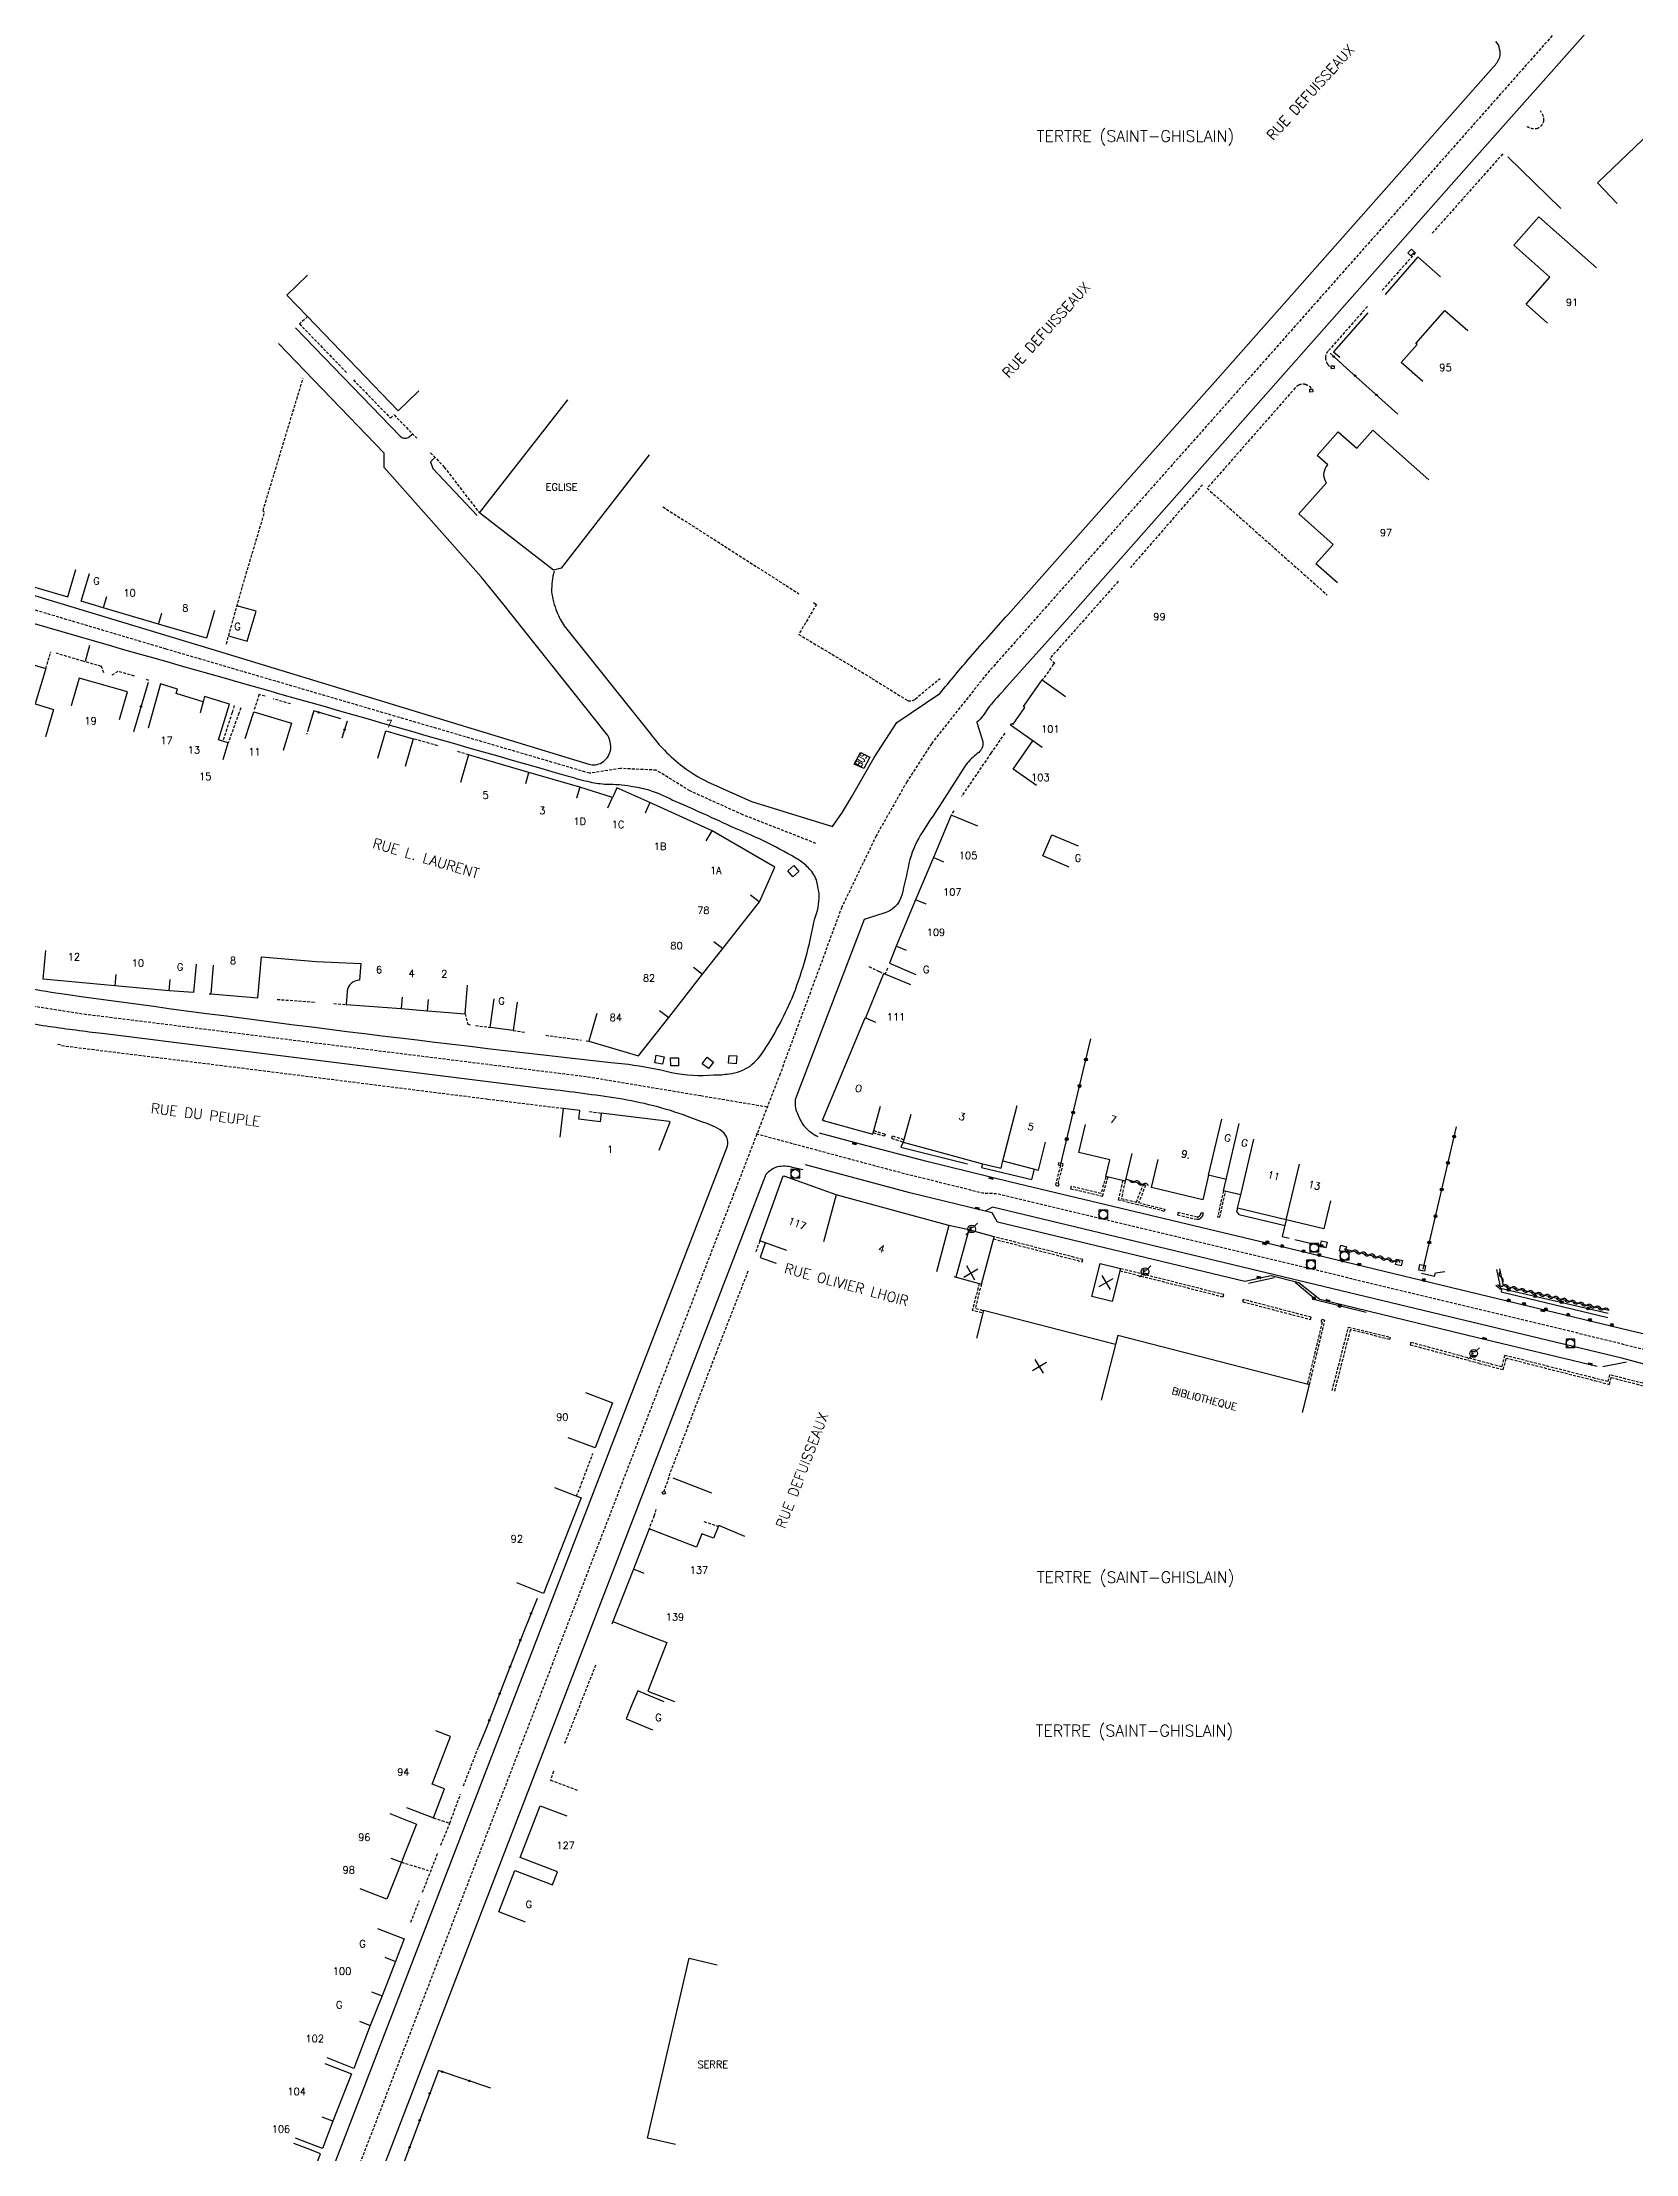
# Model space of a CAD drawing. Header units: millimetres. Extents: x 110000 to 111000, y 128000 to 129001.
# Drawn here: x 110342.5 to 110620.3, y 128412.4 to 128780.4 of the extents above; entities that cross this region are included whole.
import ezdxf
from ezdxf.enums import TextEntityAlignment as Align

# ---------------------------------------------------------------- set-up
doc = ezdxf.new("R2010")
doc.units = ezdxf.units.MM
doc.linetypes.add('DASHED', pattern=[0.75, 0.5, -0.25])
doc.layers.get('0').update_dxf_attribs({"linetype": 'CONTINUOUS'})
for name, color, linetype in [('W0001', 6, 'DASHED'), ('W0008', 7, 'CONTINUOUS'), ('W0100', 7, 'CONTINUOUS'), ('W0112', 1, 'DASHED'), ('W0310', 3, 'CONTINUOUS'), ('W0322', 7, 'CONTINUOUS'), ('W0400', 7, 'CONTINUOUS'), ('W0420', 7, 'CONTINUOUS'), ('W0471', 7, 'CONTINUOUS'), ('W0980', 7, 'CONTINUOUS'), ('W0984', 7, 'CONTINUOUS'), ('W0989', 7, 'CONTINUOUS'), ('W0991', 7, 'CONTINUOUS'), ('W1102', 7, 'CONTINUOUS')]:
    doc.layers.add(name, color=color, linetype=linetype)
doc.styles.get("Standard").update_dxf_attribs({"font": 'romans.shx', "width": 0.85})

# ---------------------------------------------------------------- blocks, each defined once
blk = doc.blocks.new('OH01')
at = {"layer": 'W0322', "color": 0}
for radius in [0.25, 0.15]:
    blk.add_circle((0, 0), radius, dxfattribs=at)
blk = doc.blocks.new('T400')
for p, q in [((-0.15, 0.3), (0.15, 0.3)), ((-0.15, -0.25), (-0.15, 0.3)), ((-0.15, 0.15), (0.15, 0.15)), ((-0.15, 0), (0.15, 0)), ((0.15, 0.3), (0.15, -0.25)), ((-0.15, -0.15), (0.15, -0.15)), ((-0.15, -0.25), (-0.15, -0.3)), ((-0.15, -0.3), (0.15, -0.3)), ((0.15, -0.3), (0.15, -0.25))]:
    blk.add_line(p, q)
blk = doc.blocks.new('T420')
for p, q in [((0.75, 0.75), (-0.75, 0.75)), ((-0.75, 0.75), (-0.75, -0.75)), ((0.75, 0.75), (0.75, -0.75)), ((0.75, -0.75), (-0.75, -0.75))]:
    blk.add_line(p, q)
blk.add_ellipse((0, 0), major_axis=(-0.53, 0.53), ratio=1, start_param=3.926991, end_param=10.210176)
blk = doc.blocks.new('T471')
for p, q in [((-0.333334, 0.333334), (-0.333334, -0.333334)), ((-0.333334, 0.333334), (0.333334, 0.333334)), ((-0.333334, 0), (0, 0)), ((0.500001, 0.500001), (1.000002, 1.000002)), ((-0.500001, -0.500001), (-1.000002, -1.000002)), ((-0.333334, -0.333334), (0.333334, -0.333334))]:
    blk.add_line(p, q)
blk.add_ellipse((0, 0), major_axis=(0.471405, 0.471405), ratio=1, start_param=5.4977871438, end_param=11.780972451)
blk = doc.blocks.new('t322o')
at = {"color": 0, "linetype": 'Continuous'}
for radius in [0.25, 0.15]:
    blk.add_circle((0, 0), radius, dxfattribs=at)
blk = doc.blocks.new('t112o')
at = {"color": 0, "linetype": 'Continuous'}
for p, q in [((-0.5, 0.5), (0.5, 0.5)), ((-0.5, -0.5), (-0.5, 0.5)), ((0.5, 0.5), (0.5, -0.5)), ((0.5, -0.5), (-0.5, -0.5))]:
    blk.add_line(p, q, dxfattribs=at)
blk = doc.blocks.new('t991o')
at = {"color": 0, "linetype": 'Continuous'}
for p, q in [((-1, 1), (1, -1)), ((-1, -1), (1, 1))]:
    blk.add_line(p, q, dxfattribs=at)
blk = doc.blocks.new('t310o')
at = {"color": 0, "linetype": 'Continuous'}
for centre, start, end in [((-0.5, 0.38), 216.8699, 323.1304), ((0.5, -0.37), 36.8699, 143.1303)]:
    blk.add_arc(centre, 0.625, start, end, dxfattribs=at)

msp = doc.modelspace()

# ---------------------------------------------------------------- linework, layer by layer
at = {"layer": 'W0001'}
for points in [[(110834.35, 129000), (110785.05, 128957.88), (110690.16, 128871.78), (110665.38, 128848.58), (110651.86, 128833.38), (110609.66, 128786.05), (110552.91, 128721.94), (110507.11, 128670.31), (110497.46, 128658.15), (110493.17, 128651.49), (110487.84, 128642.09), (110481.84, 128629.64), (110471.09, 128600.61), (110463.32, 128580.48), (110444.95, 128532.97), (110396.87, 128408.2), (110375, 128351.45), (110352, 128294.6), (110342.21, 128301.6), (110244.01, 128332.98), (110184.61, 128349.14), (110140.86, 128364.87), (110073.74, 128386.33), (110000, 128409.46)], [(110118.76, 128698.24), (110130.5, 128689.07), (110140.68, 128682.4), (110143.96, 128681.27), (110157.14, 128678.19), (110179.36, 128672.08), (110184.17, 128670.39), (110206.74, 128663.05), (110225.98, 128654.67), (110267.39, 128636.39), (110281.24, 128630.31), (110292.5, 128625.64), (110299.84, 128622.83), (110317.13, 128617.39), (110325.07, 128615.34), (110333.39, 128613.59), (110349.75, 128611.04), (110437.54, 128600.11), (110457.26, 128596.81), (110468.87, 128594.86), (110468.87, 128594.86)], [(110477.33, 128640.77), (110464.62, 128645.75), (110455.38, 128649.92), (110449.51, 128653.54), (110443.28, 128653.82), (110437.86, 128653), (110364.05, 128674.64), (110324.7, 128686.33), (110318, 128687.55), (110313.83, 128685.68), (110311.88, 128682.98), (110295.86, 128649.02), (110289.02, 128633.56), (110286.59, 128628.09), (110286.59, 128628.09)]]:
    msp.add_lwpolyline(points, dxfattribs=at)
at = {"layer": 'W0001', "flags": 128}
msp.add_lwpolyline([(110466.92, 128590.18), (110491.08, 128583.68), (110506.48, 128579.84), (110508.92, 128579.76), (110539.99, 128572.31), (110570.69, 128564.94), (110610.12, 128555.46), (110631.01, 128550.3), (110633.32, 128549.42), (110655.53, 128544.02), (110666.17, 128541.32), (110705.86, 128530.23), (110745.88, 128518.98), (110777.82, 128510.04), (110825.66, 128496.67), (110870.52, 128484.09), (110933.44, 128466.44), (110972.14, 128455.58), (111000, 128447.78)], dxfattribs=at)
at = {"layer": 'W0008'}
for points in [[(110639.26, 128813.35), (110612.43, 128782.99), (110591.63, 128759.54), (110520.29, 128678.95), (110510.63, 128668.11, 0.0026), (110509.95, 128667.33, 0.0255), (110507.29, 128664.28, -0.0777), (110505.4, 128661.89), (110505.37, 128661.87), (110506.41, 128658.52, -0.3002), (110505.47, 128656.43, 0.0564), (110503.48, 128654.47), (110498.84, 128647.23, 0.0044), (110495.95, 128642.87, 0.0718), (110493.71, 128637.95, -0.0039), (110492.46, 128632.36, -0.2602), (110489.54, 128628.7), (110485.75, 128627.51), (110485.76, 128627.53), (110473.81, 128596.4, 0.1793), (110474.11, 128593.72, 0.0789), (110475.25, 128591.53, 0.10861), (110477.68, 128589.69, 0.0378)], [(110431.68, 128688.2, 0.0662), (110431.26, 128684.67, 0.0773), (110432.19, 128681.14, 0.0747), (110433.47, 128678.69), (110448.47, 128659.84, 0.0244), (110450.91, 128657, 0.0386), (110454.16, 128654.15, 0.0556), (110458.46, 128651.51), (110466.09, 128648.07), (110480.23, 128643.71), (110481.96, 128646.23), (110483.54, 128648.85), (110487.5, 128655.75), (110491.45, 128661.83), (110498.93, 128666.88, -0.0061), (110504.28, 128673.28, -0.0031), (110510.82, 128680.64), (110527.98, 128700.01), (110547.37, 128721.82), (110595.43, 128776.1, 0.1131), (110596.56, 128777.8, 0.1088), (110596.52, 128779.2, 0.2129), (110595.84, 128780.55)], [(110386.62, 128730.65), (110404.88, 128711.73, 0.3365), (110406.23, 128711.49), (110407.04, 128712.15), (110407.04, 128712.15)], [(110325.89, 128688.58), (110373.92, 128674.04), (110437.72, 128654.57, 0.2022), (110440.02, 128654.86, 0.2091), (110441.5, 128656.93, 0.2178), (110440.81, 128659.88), (110422.76, 128682.58), (110418.97, 128687.22), (110402.06, 128706.27), (110402.05, 128708.81), (110383.65, 128727.88), (110383.65, 128727.88)], [(110463.15, 128643.43, 0.0067), (110452.3, 128648.33, 0.0449), (110448.11, 128650.08, 0.033), (110445.06, 128650.71, 0.0248), (110443.01, 128650.99, -0.0025), (110440.82, 128651.04, -0.0436), (110437.99, 128651.43, -0.0167), (110434.46, 128652.37, 0.0008), (110354.19, 128675.24), (110329.38, 128682.39, 0.0186)], [(110332.73, 128616.8, 0.0089), (110346.6, 128614.47, 0.0073), (110444.66, 128602.27, -0.0263), (110452.17, 128600.86, 0.0727), (110459.56, 128600.42, 0.0482), (110462.17, 128600.62, 0.1309), (110465.88, 128601.97, 0.0898), (110468.37, 128604.82, 0.0467), (110473.45, 128614.44, 0.0451), (110477.09, 128627.5, 0.0975), (110477.92, 128631.75, 0.0289), (110477.51, 128634.12, 0.131), (110476.18, 128636.34, 0.0569), (110474.42, 128637.84, 0.0406), (110463.15, 128643.43), (110463.15, 128643.43)], [(110391.86, 128406.48), (110444.86, 128543.89), (110461.79, 128587.73, 0.1419), (110461.94, 128589.13, 0.1608), (110461, 128590.57, 0.0883), (110457.75, 128592.13), (110454.96, 128593.19, 0.0497), (110442.87, 128596.29, 0.0102), (110430.42, 128597.95), (110373.32, 128605.1), (110352.9, 128607.61, -0.0052), (110343.78, 128608.82, -0.0093), (110334.04, 128610.39, -0.0129)], [(110475.06, 128583.87), (110473.23, 128584.3, 0.1241), (110470.65, 128584.38, 0.0876), (110469.33, 128583.71, 0.1455), (110468.47, 128582.75), (110464.85, 128573.22), (110456.87, 128552.64), (110445.05, 128522.05), (110419.03, 128454.56), (110401.87, 128409.93), (110391.99, 128384.4), (110381.81, 128358.05), (110376.97, 128345.38), (110352.99, 128282.98, 0.005074), (110351.2, 128278.33, 0.005074)], [(110695.31, 128530.06), (110667.97, 128537.75, 0.002691), (110665.57, 128538.41, 0.00188), (110662.13, 128539.32, 0.002014), (110658.53, 128540.25, 0.002666), (110655.79, 128540.92), (110632.13, 128546.64), (110630.37, 128547.69), (110617.84, 128551.03), (110561.63, 128564.53), (110508.14, 128577.38), (110506.83, 128576.7)]]:
    msp.add_lwpolyline(points, format="xyb", dxfattribs=at)
for points in [[(110410.91, 128708.06), (110410.12, 128707.3), (110410.57, 128706.09), (110418.31, 128697.94), (110418.31, 128697.94)], [(110750.12, 128520.9), (110726.08, 128527.66), (110706.76, 128533.09), (110702.27, 128534.32), (110676.74, 128541.53), (110664.75, 128544.8), (110631.63, 128552.9), (110619.27, 128555.84), (110601.18, 128560.19), (110559.76, 128570.15), (110511.32, 128581.75), (110496.67, 128585.3), (110485.1, 128588.35), (110477.93, 128590.26)], [(110506.35, 128584.89), (110506.22, 128584.31), (110514.97, 128582.22), (110515.43, 128584.01)]]:
    msp.add_lwpolyline(points, dxfattribs=at)
at = {"layer": 'W0008', "flags": 128}
for points in [[(110492.55, 128588.72), (110492.14, 128587.8), (110503.73, 128584.91)], [(110613.55, 128549.6), (110592.68, 128554.6), (110565.15, 128561.25), (110561.53, 128564.21), (110556.69, 128565.39), (110552.1, 128564.4), (110509, 128574.73), (110508.06, 128576.38), (110493.71, 128579.87), (110475.49, 128584.76)], [(110550.83, 128577.19), (110550.64, 128576.61), (110551.04, 128576.09), (110559.11, 128574.16)], [(110582.89, 128565.85), (110585.19, 128565.37), (110585.35, 128565.91), (110586.98, 128566.15)], [(110595.86, 128563.78), (110596.84, 128562.95), (110596.77, 128562.6), (110615.36, 128558.13)]]:
    msp.add_lwpolyline(points, dxfattribs=at)
at = {"layer": 'W0100'}
for points in [[(110478.61, 128592.47), (110487.26, 128590.12), (110488.57, 128594.95)], [(110493.89, 128593.54), (110492.55, 128588.72), (110498.52, 128587.06), (110506.58, 128584.84), (110509.6, 128584.14), (110509.93, 128585.43), (110516.11, 128583.84), (110517.36, 128588.68)], [(110532.42, 128586.74), (110531.25, 128581.88), (110527.87, 128582.69), (110528.57, 128585.61), (110523.16, 128586.91), (110524.33, 128591.77)], [(110501.35, 128565.26), (110506.18, 128563.97), (110508.39, 128572.22), (110503.97, 128573.41), (110500.52, 128574.17), (110480.86, 128579.5), (110471.82, 128582.78)], [(110567.03, 128578.47), (110565.89, 128573.6), (110559.33, 128575.14), (110550.83, 128577.19), (110551.39, 128579.5), (110548.37, 128580.22), (110548.83, 128582.22), (110545.79, 128582.95), (110544.76, 128578.65), (110535.82, 128580.8), (110536.99, 128585.66)], [(110562.13, 128541.58), (110563.37, 128546.42), (110529.97, 128555.01), (110529.56, 128553.43), (110506.56, 128559.35), (110505.31, 128554.51)]]:
    msp.add_lwpolyline(points, dxfattribs=at)
at = {"layer": 'W0100', "flags": 128}
msp.add_lwpolyline([(110526.88, 128567.57), (110530.45, 128566.66), (110529, 128560.91), (110525.43, 128561.81)], close=True, dxfattribs=at)
at = {"layer": 'W0112'}
for p, q in [((110567.16, 128723.99), (110567.66, 128724.02)), ((110567.19, 128723.49), (110567.16, 128723.99)), ((110567.69, 128723.52), (110567.19, 128723.49)), ((110567.66, 128724.02), (110567.69, 128723.52)), ((110563.41, 128719.93), (110563.91, 128719.96)), ((110563.44, 128719.43), (110563.41, 128719.93)), ((110563.94, 128719.47), (110563.44, 128719.43)), ((110563.91, 128719.96), (110563.94, 128719.47)), ((110450.52, 128527.71), (110450.93, 128527.89)), ((110450.7, 128527.3), (110450.52, 128527.71)), ((110451.11, 128527.48), (110450.7, 128527.3)), ((110450.93, 128527.89), (110451.11, 128527.48))]:
    msp.add_line(p, q, dxfattribs=at)
for points in [[(110601.27, 128765.75, 0.1694), (110602.98, 128765.37, 0.2674), (110604.24, 128766.75, 0.1758), (110603.65, 128768.44), (110603.65, 128768.44)], [(110573.47, 128734.35), (110566.62, 128726.59, 0.1753), (110566.17, 128725.42, 0.1516), (110566.53, 128724.29, 0.0407), (110567.01, 128723.72), (110567.01, 128723.72)], [(110563.69, 128720.14, 0.0961), (110562.71, 128720.74, 0.1764), (110561.52, 128720.65, 0.1058), (110560.9, 128720.18), (110545.52, 128702.66), (110566.46, 128684.07), (110566.46, 128684.07)], [(110476.93, 128682.78), (110477.43, 128682.42), (110474.34, 128677.21), (110485.26, 128670.66), (110487.09, 128669.54), (110493.36, 128665.67, 0.2894), (110494.63, 128665.93), (110498.97, 128669.53), (110498.97, 128669.53)]]:
    msp.add_lwpolyline(points, format="xyb", dxfattribs=at)
for points in [[(110597.05, 128760.95), (110584.76, 128747.11), (110584.76, 128747.11)], [(110581.85, 128743.75), (110575.89, 128737.02), (110575.89, 128737.02)], [(110388.72, 128732.58), (110387.34, 128731.31), (110395.57, 128722.76), (110395.57, 128722.76)], [(110374.56, 128675.52), (110377.37, 128685.56), (110381.23, 128698.52), (110381.08, 128698.59), (110380.96, 128698.78), (110387.93, 128721.83), (110387.93, 128721.83)], [(110396.73, 128721.55), (110403.16, 128714.9), (110403.81, 128715.45), (110407.75, 128711.38), (110407.75, 128711.38)], [(110410.16, 128708.86), (110412.54, 128706.36), (110418.67, 128698.36), (110418.67, 128698.36)], [(110544.71, 128703.27), (110532.18, 128688.87), (110532.18, 128688.87)], [(110450.67, 128699.43), (110453.2, 128697.81), (110474.36, 128684.29), (110474.36, 128684.29)], [(110530.05, 128686.46), (110518.1, 128672.99), (110518.93, 128672.23), (110518.72, 128671.96), (110517.01, 128669.51), (110516.77, 128669.27), (110516.77, 128669.27)], [(110343.09, 128671.25), (110343.71, 128673.35), (110343.95, 128674.19), (110343.95, 128674.19)], [(110353.23, 128670.48), (110352.78, 128671.63), (110349.62, 128672.52), (110344.94, 128673.9), (110344.94, 128673.9)], [(110358.53, 128669.93), (110355.66, 128670.75), (110354.62, 128670.08), (110354.62, 128670.08)], [(110361.04, 128669.18), (110360.62, 128669.32), (110360.62, 128669.32)], [(110375.95, 128664.79), (110375.55, 128663.57), (110373.94, 128658.57), (110373.94, 128658.57)], [(110377.09, 128664.42), (110376.74, 128663.46), (110374.88, 128658.28), (110374.88, 128658.28)], [(110381.3, 128666.41), (110380.25, 128666.71), (110379.35, 128663.82), (110379.35, 128663.82)], [(110385.75, 128665.07), (110382.77, 128665.96), (110382.77, 128665.96)], [(110389.69, 128663.55), (110388.57, 128659.83), (110388.57, 128659.83)], [(110510.24, 128659.98), (110507.83, 128656.49), (110502.7, 128648.95), (110502.7, 128648.95)], [(110411.41, 128657.79), (110407.13, 128659), (110407.13, 128659)], [(110416.8, 128656.2), (110414.63, 128656.85), (110414.63, 128656.85)], [(110501.36, 128646.45), (110500.91, 128645.68), (110500.91, 128645.68)], [(110486.56, 128619.31), (110488.39, 128618.44), (110489.19, 128618.09), (110489.19, 128618.09)], [(110489.81, 128619.02), (110489.39, 128618.04), (110489.39, 128618.04)], [(110371.54, 128614.55), (110371.87, 128614.53), (110371.87, 128614.53)], [(110383.42, 128613.59), (110390.02, 128613.09), (110390.02, 128613.09)], [(110393.29, 128612.84), (110395.45, 128612.69), (110395.45, 128612.69)], [(110416.21, 128611.06), (110416.63, 128609.25), (110417.1, 128609.17), (110417.1, 128609.17)], [(110417.99, 128609.03), (110420.56, 128608.7), (110420.56, 128608.7)], [(110424.57, 128608.15), (110426.55, 128607.87), (110426.55, 128607.87)], [(110345.67, 128605.67), (110345.17, 128605.75), (110345.17, 128605.75)], [(110433.28, 128594.54), (110420.12, 128596.16), (110374.63, 128601.9), (110345.66, 128605.5), (110345.66, 128605.5)], [(110430.27, 128607.32), (110436.41, 128606.5), (110436.41, 128606.5)], [(110437.29, 128606.38), (110437.72, 128606.31), (110437.72, 128606.31)], [(110439.82, 128593.71), (110437.65, 128594.03), (110437.65, 128594.03)], [(110487.42, 128590.71), (110489.4, 128590.12), (110489.29, 128589.73), (110487.31, 128590.32)], [(110492.66, 128589.11), (110490.64, 128589.77), (110490.52, 128589.39), (110492.55, 128588.72)], [(110527.87, 128582.69), (110527.02, 128579.77), (110521.82, 128580.98), (110521.73, 128580.59), (110527.3, 128579.3), (110528.25, 128582.6)], [(110531.25, 128581.88), (110530.57, 128578.9), (110533.19, 128578.26), (110534.42, 128581.35), (110534.8, 128581.23), (110533.58, 128578.16), (110538.15, 128577.02), (110538.05, 128576.64), (110533.43, 128577.79), (110530.1, 128578.61), (110530.86, 128581.97)], [(110548.37, 128580.22), (110547.35, 128575.69), (110547.74, 128575.6), (110548.76, 128580.14)], [(110467.57, 128571.42), (110466.77, 128569.4), (110466.77, 128569.4)], [(110508.29, 128571.83), (110523.75, 128567.87), (110523.85, 128568.25), (110508.39, 128572.22)], [(110465.49, 128566.23), (110459.92, 128551.95), (110451.6, 128530.26), (110451.72, 128530.24), (110450.8, 128527.84), (110450.8, 128527.84)], [(110530.36, 128566.28), (110548.33, 128561.74), (110548.43, 128562.13), (110530.45, 128566.66)], [(110563.37, 128546.42), (110566.06, 128557.62), (110565.51, 128557.8), (110565.38, 128557.42), (110565.59, 128557.35), (110562.98, 128546.51)], [(110567.33, 128545.4), (110570.18, 128556.47), (110577.42, 128554.72), (110577.33, 128554.33), (110570.47, 128555.98), (110567.72, 128545.3)], [(110435.6, 128527), (110436.48, 128529.22), (110438.46, 128534.45), (110438.46, 128534.45)], [(110449.45, 128524.68), (110449.12, 128523.6), (110448.24, 128521.33), (110448.24, 128521.33)], [(110457.81, 128522.56), (110460.31, 128521.74), (110460.31, 128521.74)], [(110441.96, 128505.14), (110441.72, 128504.54), (110441.72, 128504.54)], [(110438.93, 128497.54), (110433.5, 128483.87), (110433.5, 128483.87)], [(110415.9, 128476.49), (110418.53, 128483.28), (110418.53, 128483.28)], [(110431.6, 128479.04), (110431.04, 128477.5), (110435.73, 128475.78), (110435.73, 128475.78)], [(110411.96, 128466.19), (110413.52, 128470.01), (110415.37, 128475.08), (110415.37, 128475.08)], [(110410.66, 128470.93), (110413.52, 128470.01), (110413.52, 128470.01)], [(110408.76, 128457.96), (110411.42, 128464.78), (110411.42, 128464.78)], [(110405.08, 128463.19), (110409.76, 128461.78), (110409.76, 128461.78)], [(110406.71, 128452.77), (110408.2, 128456.49), (110408.2, 128456.49)]]:
    msp.add_lwpolyline(points, dxfattribs=at)
for points in [[(110519.75, 128581.41), (110519.58, 128581.47), (110520.43, 128584.91), (110519.66, 128585.13), (110519.55, 128584.74), (110519.95, 128584.63), (110519.1, 128581.21), (110519.63, 128581.03)], [(110563.57, 128557.79), (110563.67, 128558.17), (110551.81, 128561.28), (110551.71, 128560.9)], [(110626.44, 128544.98), (110626.54, 128545.37), (110615.7, 128548.15), (110615.4, 128546.97), (110613.17, 128547.53), (110597.41, 128551.54), (110596.87, 128549.53), (110593.13, 128550.53), (110581.05, 128553.79), (110580.94, 128553.4), (110593.02, 128550.15), (110597.15, 128549.04), (110597.69, 128551.06), (110613.08, 128547.15), (110615.69, 128546.48), (110615.99, 128547.67)]]:
    msp.add_lwpolyline(points, close=True, dxfattribs=at)
msp.add_lwpolyline([(110544.47, 128576.36, -0.101455), (110544.41, 128576.07, -0.101455), (110544.23, 128575.84, -0.08803), (110544.02, 128575.7, -0.071461), (110543.81, 128575.65), (110540.47, 128576.44), (110540.37, 128576.05), (110543.78, 128575.25, 0.08803), (110544.17, 128575.33, 0.08803), (110544.5, 128575.54, 0.101455), (110544.77, 128575.91, 0.101455), (110544.87, 128576.35)], format="xyb", close=True, dxfattribs=at)
at = {"layer": 'W0112', "flags": 128}
for points in [[(110505.8, 128564.07), (110504.6, 128559.44), (110506.46, 128558.96)], [(110506.18, 128563.97), (110505.09, 128559.72), (110506.56, 128559.35)]]:
    msp.add_lwpolyline(points, dxfattribs=at)
at = {"layer": 'W0310'}
for points in [[(110607.19, 128751.41), (110597.96, 128760.41), (110597.96, 128760.41)], [(110586.19, 128739.53), (110582.26, 128743.02), (110576.58, 128736.46), (110576.58, 128736.46)], [(110573.57, 128733.26), (110567.57, 128726.46), (110568.66, 128725.53), (110568.66, 128725.53)], [(110350.72, 128675.25), (110349.96, 128672.48), (110349.96, 128672.48)], [(110452.42, 128530.2), (110459.12, 128527.6), (110459.12, 128527.6)]]:
    msp.add_lwpolyline(points, dxfattribs=at)
at = {"layer": 'W0310', "flags": 128}
for points in [[(110531.48, 128582.26), (110534.8, 128581.23)], [(110569.44, 128570.08), (110578.75, 128567.85)], [(110596.49, 128566.63), (110597.11, 128563.7), (110615.56, 128559.39)]]:
    msp.add_lwpolyline(points, dxfattribs=at)
at = {"layer": 'W0322'}
for points in [[(110566.97, 128726.21), (110569.85, 128723.62), (110578.77, 128715.6), (110578.77, 128715.6)], [(110360.94, 128668.82), (110358.36, 128660.2), (110358.36, 128660.2)], [(110394.54, 128662.48), (110389.79, 128663.85), (110388.84, 128660.67), (110388.84, 128660.67)], [(110394.74, 128659.15), (110395.65, 128662.14), (110395.65, 128662.14)], [(110428.73, 128509.15), (110426.42, 128503.42), (110422.98, 128494.63), (110419.84, 128486.5), (110418.53, 128483.28), (110418.53, 128483.28)], [(110420.69, 128423.83), (110411.54, 128426.91), (110404.73, 128408.85), (110404.73, 128408.85)]]:
    msp.add_lwpolyline(points, dxfattribs=at)
at = {"layer": 'W0322', "flags": 128}
for points in [[(110519.95, 128584.63), (110525.26, 128606.69)], [(110583.17, 128566.57), (110588.99, 128591.39)], [(110559.33, 128575.14), (110558.63, 128572.25), (110559.85, 128571.99)], [(110560.84, 128571.75), (110565.95, 128570.5)], [(110557.28, 128565.08), (110552.76, 128564.09)], [(110573.27, 128559.01), (110564.51, 128561.17), (110560.86, 128564.24)], [(110596, 128566.53), (110596.69, 128563.28), (110615.44, 128558.9)], [(110618.64, 128550.35), (110614.52, 128549.55)]]:
    msp.add_lwpolyline(points, dxfattribs=at)
at = {"layer": 'W1102'}
for points in [[(110617.01, 128752.3), (110613.56, 128755.92), (110626.66, 128768.42), (110630.11, 128764.8), (110630.11, 128764.8)], [(110604.89, 128731.47), (110601.14, 128734.78), (110605.28, 128739.46), (110598.99, 128745.03), (110603.38, 128749.99), (110613.42, 128741.11), (110613.42, 128741.11)], [(110581.66, 128743.84), (110581.13, 128744.33), (110580.52, 128743.68), (110581.05, 128743.19), (110581.66, 128743.84), (110581.66, 128743.84)], [(110408.11, 128719.64), (110404.51, 128716.18), (110388.72, 128732.58), (110385.1, 128736.33), (110388.71, 128739.8), (110388.71, 128739.8)], [(110583.13, 128721.28), (110579.38, 128724.59), (110582.15, 128727.73), (110581.93, 128727.93), (110586.98, 128733.65), (110590.96, 128730.14), (110590.96, 128730.14)], [(110448.29, 128708.47), (110432.9, 128688.77), (110431.57, 128688.38), (110418.67, 128698.36), (110434.06, 128718.06), (110434.06, 128718.06)], [(110337.07, 128694.07), (110335.67, 128689.27), (110335.85, 128688.44), (110336.19, 128686.88), (110346.92, 128683.74), (110348.32, 128688.54), (110348.32, 128688.54)], [(110372.52, 128681.34), (110371.1, 128676.55), (110362.75, 128678.99), (110353.1, 128681.82), (110349.27, 128683.01), (110350.69, 128687.8), (110350.69, 128687.8)], [(110353.67, 128683.74), (110353.1, 128681.82), (110353.1, 128681.82)], [(110374.95, 128676.93), (110378.21, 128676.02), (110379.75, 128681.22), (110376.41, 128682.15), (110376.41, 128682.15)], [(110362.75, 128678.99), (110363.31, 128680.91), (110363.31, 128680.91)], [(110335.79, 128661.48), (110338.92, 128672.47), (110343.09, 128671.25), (110341.25, 128665.07), (110344.45, 128664.11), (110343.02, 128659.32), (110343.02, 128659.32)], [(110355.94, 128662.36), (110357.31, 128667.17), (110348.88, 128669.57), (110347.51, 128664.76), (110347.51, 128664.76)], [(110374.01, 128655.41), (110374.88, 128658.28), (110373.18, 128658.8), (110375.08, 128665.04), (110370.76, 128666.36), (110370.51, 128665.47), (110365.82, 128666.91), (110366.04, 128667.68), (110363.08, 128668.58), (110360.92, 128660.88), (110360.92, 128660.88)], [(110515.78, 128650.84), (110511.69, 128653.71), (110515.16, 128658.65), (110511.26, 128661.38), (110511.48, 128661.69), (110511.69, 128661.54), (110513.76, 128664.45), (110513.51, 128664.63), (110516.77, 128669.27), (110520.87, 128666.4), (110520.87, 128666.4)], [(110370.51, 128665.47), (110369.97, 128663.55), (110369.97, 128663.55)], [(110377.85, 128659.05), (110379.37, 128663.73), (110385.94, 128661.75), (110384.44, 128656.98), (110384.44, 128656.98)], [(110400.95, 128655.6), (110402.35, 128660.39), (110407.13, 128659), (110405.73, 128654.2), (110405.73, 128654.2)], [(110439.12, 128611.11), (110437.72, 128606.31), (110446.42, 128603.77), (110451.67, 128610.42), (110457.59, 128617.99), (110461.09, 128622.44), (110467.49, 128630.58), (110470.18, 128636.65), (110459.22, 128642.98), (110448.38, 128647.89), (110442.65, 128650.46), (110442.1, 128649.24), (110441.9, 128648.79), (110436.16, 128650.56), (110427.3, 128653.15), (110416.8, 128656.2), (110415.4, 128651.4), (110415.4, 128651.4)], [(110485.09, 128656.62), (110486.76, 128655.81), (110485.66, 128653.8), (110483.99, 128654.61), (110485.09, 128656.62), (110485.09, 128656.62)], [(110516.79, 128657.5), (110515.16, 128658.65), (110515.16, 128658.65)], [(110426.74, 128651.23), (110427.3, 128653.15), (110427.3, 128653.15)], [(110436.16, 128650.56), (110435.6, 128648.64), (110435.6, 128648.64)], [(110441.07, 128646.97), (110441.9, 128648.79), (110441.9, 128648.79)], [(110448.38, 128647.89), (110447.55, 128646.07), (110447.55, 128646.07)], [(110505.53, 128643.76), (110500.91, 128645.68), (110497.81, 128638.29), (110494.71, 128630.94), (110491.31, 128622.85), (110490.17, 128619.87), (110494.78, 128617.95), (110494.78, 128617.95)], [(110458.22, 128641.24), (110459.22, 128642.98), (110459.22, 128642.98)], [(110521.48, 128636.65), (110516.88, 128638.6), (110518.45, 128642.29), (110523.05, 128640.34), (110523.05, 128640.34)], [(110499.66, 128637.52), (110497.81, 128638.29), (110497.81, 128638.29)], [(110473.49, 128636.92), (110474.36, 128635.86), (110473.33, 128634.95), (110472.46, 128636.01), (110473.49, 128636.92), (110473.49, 128636.92)], [(110465.92, 128631.82), (110467.49, 128630.58), (110467.49, 128630.58)], [(110496.56, 128630.17), (110494.71, 128630.94), (110494.71, 128630.94)], [(110459.52, 128623.67), (110461.09, 128622.44), (110461.09, 128622.44)], [(110369.28, 128619.74), (110368.83, 128614.76), (110364.6, 128615.05), (110355.1, 128615.95), (110342.63, 128617.1), (110343.07, 128622.08), (110343.07, 128622.08)], [(110456.02, 128619.22), (110457.59, 128617.99), (110457.59, 128617.99)], [(110493.15, 128622.08), (110491.31, 128622.85), (110491.31, 128622.85)], [(110355.28, 128617.94), (110355.1, 128615.95), (110355.1, 128615.95)], [(110364.6, 128615.05), (110364.78, 128617.04), (110364.78, 128617.04)], [(110478.81, 128592.42), (110478.5, 128592.55), (110485.93, 128610.36), (110485.99, 128610.33), (110486.04, 128610.45), (110489.19, 128618.09), (110493.8, 128616.16), (110493.8, 128616.16)], [(110405.18, 128613.96), (110405.02, 128611.97), (110405.02, 128611.97)], [(110409.62, 128611.58), (110409.78, 128613.57), (110409.78, 128613.57)], [(110425.25, 128613.1), (110424.57, 128608.15), (110420.56, 128608.7), (110421.25, 128613.66), (110421.25, 128613.66)], [(110450.09, 128611.65), (110451.67, 128610.42), (110451.67, 128610.42)], [(110487.78, 128609.58), (110485.93, 128610.36), (110485.93, 128610.36)], [(110449.27, 128602.51), (110449.51, 128603.84), (110450.86, 128603.6), (110450.61, 128602.27), (110449.27, 128602.51), (110449.27, 128602.51)], [(110451.99, 128603.37), (110453.36, 128603.4), (110453.4, 128602.02), (110452.03, 128601.99), (110451.99, 128603.37), (110451.99, 128603.37)], [(110457.51, 128602.38), (110458.35, 128603.5), (110459.46, 128602.65), (110458.62, 128601.54), (110457.51, 128602.38), (110457.51, 128602.38)], [(110462.09, 128602.46), (110462.2, 128603.8), (110463.55, 128603.72), (110463.44, 128602.38), (110462.09, 128602.46), (110462.09, 128602.46)], [(110450.03, 128587.31), (110451.91, 128592.24), (110451.76, 128592.31), (110439.89, 128593.75), (110439.71, 128592.24), (110436, 128592.7), (110436.19, 128594.21), (110433.28, 128594.54), (110432.71, 128589.58), (110432.71, 128589.58)], [(110472.26, 128569.79), (110467.56, 128571.5), (110471.65, 128582.82), (110471.81, 128582.76)], [(110468.47, 128571.11), (110467.6, 128568.6), (110470.43, 128567.62), (110470.43, 128567.62)], [(110437.19, 128545.07), (110441.86, 128543.28), (110438.83, 128535.4), (110434.17, 128537.19), (110434.17, 128537.19)], [(110431.74, 128528.52), (110436.39, 128526.69), (110429.84, 128510.06), (110425.19, 128511.9), (110425.19, 128511.9)], [(110464.97, 128519.94), (110460.4, 128521.88), (110459.5, 128519.65), (110457.43, 128520.46), (110456.52, 128518.12), (110448.24, 128521.33), (110445.52, 128514.25), (110441.96, 128505.13), (110446.61, 128503.32), (110451.33, 128501.48), (110448.02, 128493.02), (110452.68, 128491.2), (110452.68, 128491.2)], [(110447.38, 128513.52), (110445.52, 128514.25), (110445.52, 128514.25)], [(110450.89, 128491.16), (110447.78, 128492.44), (110446.27, 128493.07), (110445.26, 128490.63), (110444.25, 128488.19), (110448.87, 128486.28), (110448.87, 128486.28)], [(110405.99, 128472.71), (110410.66, 128470.93), (110412.59, 128475.99), (110410.46, 128476.79), (110413.63, 128485.12), (110411.08, 128486.09), (110411.08, 128486.09)], [(110426.7, 128452.74), (110422.04, 128454.55), (110424.86, 128461.78), (110431.39, 128459.27), (110432.29, 128461.5), (110425.76, 128464.02), (110429.24, 128473.05), (110433.9, 128471.26), (110433.9, 128471.26)], [(110403.06, 128471.66), (110407.71, 128469.83), (110405.7, 128464.71), (110405.08, 128463.19), (110402.56, 128456.75), (110397.91, 128458.58), (110397.91, 128458.58)], [(110403.22, 128463.92), (110405.08, 128463.19), (110405.08, 128463.19)], [(110400.89, 128451.63), (110405.55, 128449.82), (110404.03, 128445.91), (110401.7, 128439.88), (110399.65, 128434.74), (110396.78, 128427.27), (110392.12, 128429.09), (110392.12, 128429.09)], [(110402.17, 128446.63), (110404.03, 128445.91), (110404.03, 128445.91)], [(110452.84, 128413.98), (110447.97, 128415.12), (110455.26, 128446.48), (110460.13, 128445.34), (110460.13, 128445.34)], [(110399.84, 128440.6), (110401.7, 128439.88), (110401.7, 128439.88)], [(110397.78, 128435.47), (110399.65, 128434.74), (110399.65, 128434.74)], [(110391.71, 128428.09), (110396.37, 128426.29), (110393.13, 128418.04), (110391.3, 128413.28), (110386.64, 128415.08), (110386.64, 128415.08)], [(110393.13, 128418.04), (110391.27, 128418.76), (110391.27, 128418.76)], [(110384.16, 128408.64), (110388.82, 128406.83), (110390.98, 128412.38), (110389.12, 128413.1), (110386.32, 128414.19), (110386.32, 128414.19)]]:
    msp.add_lwpolyline(points, dxfattribs=at)
for points in [[(110568.24, 128686.2), (110564.5, 128689.52), (110567.49, 128692.89), (110561.51, 128698.2), (110562.9, 128699.77), (110566.33, 128703.63, -0.3532), (110566.57, 128706.76), (110564.72, 128708.39), (110568.4, 128712.53), (110571.62, 128709.67), (110574.42, 128712.81), (110584.17, 128704.15), (110584.17, 128704.15)], [(110372.29, 128619.52), (110371.87, 128614.53), (110375.31, 128614.24), (110380.07, 128613.84), (110380.66, 128621), (110390.21, 128620.21), (110398.01, 128619.82), (110397.88, 128618.41), (110397.75, 128616.91, 0.3958), (110395.61, 128614.98), (110395.45, 128612.69), (110405.02, 128611.97), (110409.62, 128611.58), (110416.21, 128611.06), (110416.6, 128616.05), (110416.6, 128616.05)]]:
    msp.add_lwpolyline(points, format="xyb", dxfattribs=at)
at = {"layer": 'W1102', "flags": 128}
for points in [[(110509.93, 128585.43), (110512.43, 128595.11)], [(110545.79, 128582.95), (110548.07, 128592.68)], [(110548.83, 128582.22), (110551.11, 128591.95)], [(110551.39, 128579.5), (110553.67, 128589.23)], [(110559.33, 128575.14), (110561.61, 128584.87)], [(110480.86, 128579.5), (110478.67, 128571.33)], [(110500.52, 128574.17), (110498.33, 128566.07)], [(110503.97, 128573.41), (110501.74, 128565.16)], [(110529.56, 128553.43), (110527.07, 128543.74)]]:
    msp.add_lwpolyline(points, dxfattribs=at)

# ---------------------------------------------------------------- block references
at = {"layer": 'W0112'}
for p, rotation in [((110565.85, 128570.91), 345.5066429428944), ((110569.2, 128570.12), 345.2983054517364), ((110578.98, 128567.73), 346.7915824616445), ((110583, 128566.8), 350.3433380202344)]:
    msp.add_blockref('t112o', p, dxfattribs=dict(at, rotation=rotation))
at = {"layer": 'W0310'}
for p, rotation in [((110532.91, 128581.82), 342.8363780048258), ((110534.35, 128581.37), 342.8363780048258), ((110570.9, 128569.73), 346.5230519391052), ((110572.36, 128569.38), 346.5230519391052), ((110573.82, 128569.03), 346.5230519391052), ((110575.28, 128568.68), 346.5230519391052), ((110576.74, 128568.33), 346.5230519391052), ((110578.19, 128567.98), 346.5230519391052), ((110597.11, 128563.7), 346.8577880845791), ((110596.8, 128565.16), 281.9543241944911), ((110598.57, 128563.36), 346.8577880845791), ((110600.03, 128563.01), 346.8577880845791), ((110601.49, 128562.67), 346.8577880845791), ((110602.95, 128562.33), 346.8577880845791), ((110604.42, 128561.99), 346.8577880845791), ((110605.88, 128561.65), 346.8577880845791), ((110607.34, 128561.31), 346.8577880845791), ((110608.8, 128560.97), 346.8577880845791), ((110610.26, 128560.63), 346.8577880845791), ((110611.72, 128560.29), 346.8577880845791), ((110613.18, 128559.95), 346.8577880845791), ((110614.64, 128559.6), 346.8577880845791)]:
    msp.add_blockref('t310o', p, dxfattribs=dict(at, rotation=rotation))
at = {"layer": 'W0322', "yscale": 0.5, "zscale": 0.5}
for p, xscale, rotation in [((110567.61, 128725.63), 0.5, 318.044845243952), ((110571.33, 128722.29), 0.5, 318.0440215912701), ((110575.05, 128718.94), 0.5, 318.0440215912701), ((110359.68, 128664.62), 0.5, 253.2944141825517), ((110390.67, 128663.6), 0.4999999999999999, 163.9307354854691), ((110395.19, 128660.61), 0.4999999999999999, 72.93535216772923), ((110427.68, 128506.55), 0.5, 248.033276933337), ((110425.82, 128501.9), 0.5, 248.6715029765817), ((110424, 128497.24), 0.5, 248.6715029765817), ((110422.19, 128492.58), 0.5, 248.855738407911), ((110420.39, 128487.92), 0.5, 248.855738407911), ((110412.2, 128426.68), 0.5, 161.4450012663134), ((110416.94, 128425.09), 0.5, 161.4450012663134), ((110410.02, 128422.89), 0.5, 249.3502027524114), ((110408.26, 128418.21), 0.5, 249.3502027524114), ((110406.49, 128413.53), 0.5, 249.3502027524114)]:
    msp.add_blockref('OH01', p, dxfattribs=dict(at, xscale=xscale, rotation=rotation))
at = {"layer": 'W0322'}
for p, rotation in [((110524.4, 128603.1), 76.43944225149262), ((110523.29, 128598.49), 76.43944225149262), ((110522.17, 128593.87), 76.43944225149262), ((110588.59, 128589.69), 76.80355321265027), ((110521.06, 128589.25), 76.43944225149262), ((110587.51, 128585.07), 76.80355321265027), ((110586.42, 128580.45), 76.80355321265027), ((110585.34, 128575.82), 76.80355321265027), ((110556.03, 128571.24), 164.7987053843986), ((110584.26, 128571.2), 76.80355321265027), ((110558.6, 128570.59), 164.7987053844008), ((110562.33, 128569.71), 164.7987053844008), ((110565.08, 128569.04), 164.7987053844008), ((110565.45, 128570.62), 346.2650874276077), ((110569.14, 128568.05), 164.7987053844008), ((110572.05, 128567.37), 164.7987053844008), ((110583.3, 128564.69), 164.7987053844008), ((110564.14, 128561.48), 140.0131771455335), ((110568.65, 128560.15), 166.1377195774476), ((110598.08, 128562.96), 346.8577880845951), ((110598.08, 128561.12), 164.7987053844008), ((110600.76, 128560.5), 164.7987053844008), ((110602.71, 128561.88), 346.8577880845951), ((110607.33, 128560.8), 346.8577880845951), ((110604.57, 128559.56), 164.7987053844008), ((110608.47, 128558.63), 164.7987053843986), ((110611.96, 128559.72), 346.8577880845951), ((110612.27, 128557.71), 164.7987053843986), ((110616.08, 128556.83), 164.7987053844088)]:
    msp.add_blockref('t322o', p, dxfattribs=dict(at, rotation=rotation))
at = {"layer": 'W0400'}
for p, rotation in [((110484.04, 128588.47), 255.0596776780252), ((110507.88, 128582.43), 76.38049157806311), ((110505.45, 128577.17), 76.30282791408916), ((110555.55, 128571), 76.5357471212617), ((110554.59, 128565.14), 75.93130142806794), ((110566.53, 128561.07), 256.4129156097324), ((110604.05, 128559.35), 256.4673125563422), ((110593.85, 128554.47), 256.5344498423462), ((110612.34, 128550.04), 76.53444984234437)]:
    msp.add_blockref('T400', p, dxfattribs=dict(at, rotation=rotation))
at = {"layer": 'W0420'}
for p in [(110473.74, 128583.19), (110527.43, 128576.1), (110563.63, 128567.36), (110563.64, 128567.37), (110564.21, 128570.31), (110564.21, 128570.3), (110569.48, 128568.88), (110608.84, 128553.62)]:
    msp.add_blockref('T420', p, dxfattribs=at)
at = {"layer": 'W0471'}
for p in [(110504.49, 128573.57), (110534.72, 128566.14), (110591.99, 128551.87)]:
    msp.add_blockref('T471', p, dxfattribs=at)
at = {"layer": 'W0991'}
for p, rotation in [((110504.32, 128565.89), 74.95220628582864), ((110527.94, 128564.24), 75.84227987630045), ((110516.3, 128549.63), 75.84227987630045)]:
    msp.add_blockref('t991o', p, dxfattribs=dict(at, rotation=rotation))

# ---------------------------------------------------------------- texts
at = {"layer": 'W0980'}
for p in [(110533.03, 128763.91), (110533.06, 128512.73), (110532.86, 128485.98)]:
    msp.add_text('TERTRE (SAINT-GHISLAIN)', height=2, dxfattribs=at).set_placement(p, align=Align.MIDDLE)
at = {"layer": 'W0984'}
msp.add_text('BIBLIOTHEQUE', height=1.25, rotation=345.5669, dxfattribs=at).set_placement((110545.04, 128543.91), align=Align.MIDDLE)
at = {"layer": 'W0989'}
for s, rotation, p in [('RUE DEFUISSEAUX', 47.874, (110563.56, 128771.7)), ('RUE DEFUISSEAUX', 47.874, (110517.48, 128730.29)), ('RUE L. LAURENT', 343.54, (110409.37, 128638.17)), ('RUE DU PEUPLE', 352.8736, (110370.95, 128593.46)), ('RUE OLIVIER LHOIR', 344.7966, (110482.66, 128563.87)), ('RUE DEFUISSEAUX', 69.0586, (110474.92, 128531.52))]:
    msp.add_text(s, height=1.75, rotation=rotation, dxfattribs=at).set_placement(p, align=Align.MIDDLE)
at = {"layer": 'W0991'}
for s, p in [('91', (110609.15, 128735.07)), ('95', (110587.08, 128723.72)), ('EGLISE', (110433, 128702.9)), ('97', (110576.72, 128694.94)), ('G', (110351.9, 128686.5)), ('10', (110357.67, 128684.43)), ('8', (110367.39, 128681.79)), ('G', (110376.52, 128678.58)), ('99', (110537.22, 128680.28)), ('19', (110350.89, 128662.13)), ('7', (110402.96, 128661.64)), ('101', (110518.21, 128660.71)), ('17', (110364.12, 128658.71)), ('13', (110368.9, 128657.04)), ('11', (110379.46, 128656.74)), ('15', (110370.86, 128652.44)), ('103', (110516.46, 128652.27)), ('5', (110419.74, 128649.18)), ('3', (110429.64, 128646.5)), ('1D', (110436.15, 128644.63)), ('1C', (110442.83, 128644.07)), ('1B', (110450.15, 128640.25)), ('105', (110503.87, 128638.67)), ('G', (110523.02, 128638.21)), ('1A', (110459.88, 128636.06)), ('107', (110501.12, 128632.31)), ('78', (110457.72, 128629.11)), ('80', (110453.04, 128622.94)), ('109', (110498.26, 128625.27)), ('12', (110347.99, 128621.01)), ('10', (110359.12, 128619.94)), ('G', (110366.49, 128619.24)), ('8', (110375.74, 128620.35)), ('6', (110401.18, 128618.75)), ('G', (110496.55, 128618.8)), ('4', (110406.86, 128618.11)), ('2', (110412.54, 128618.03)), ('82', (110448.24, 128617.32)), ('G', (110422.54, 128613.31)), ('84', (110442.46, 128610.42)), ('111', (110491.3, 128610.53)), ('1', (110441.47, 128587.44)), ('90', (110433.12, 128540.78)), ('92', (110425.2, 128519.56)), ('137', (110456.94, 128514.11)), ('139', (110452.76, 128505.93)), ('G', (110449.9, 128488.42)), ('94', (110405.41, 128478.93)), ('96', (110398.62, 128467.56)), ('127', (110433.71, 128466.15)), ('98', (110395.9, 128461.86)), ('G', (110427.3, 128455.85)), ('G', (110398.29, 128448.98)), ('100', (110394.73, 128444.21)), ('G', (110394.25, 128438.33)), ('102', (110389.96, 128432.46)), ('SERRE', (110459.36, 128427.94)), ('104', (110386.82, 128423.23)), ('106', (110384.08, 128416.68))]:
    msp.add_text(s, height=1.25, dxfattribs=at).set_placement(p, align=Align.MIDDLE)
at = {"layer": 'W0991', "width": 0.693325}
msp.add_text('BUS', height=1.25, rotation=60.7528, dxfattribs=at).set_placement((110485.17, 128653.98), (110486.38, 128656.14), align=Align.FIT)
at = {"layer": 'W0991'}
for s, rotation, p in [('O', 344.7966, (110484.77, 128598.05)), ('3', 345.5397, (110502.8, 128593.15)), ('5', 345.5397, (110514.81, 128591.4)), ('7', 346.4394, (110529.19, 128592.66)), ('G', 346.8036, (110549.11, 128589.44)), ('9.', 346.8036, (110541.82, 128586.57)), ('G', 346.8036, (110552.05, 128588.58)), ('11', 346.8036, (110557.15, 128582.85)), ('13', 346.8036, (110564.22, 128581.18)), ('117', 340.0133, (110474.09, 128574.51)), ('4', 344.8508, (110488.8, 128570.1))]:
    msp.add_text(s, height=1.25, rotation=rotation, dxfattribs=at).set_placement(p, align=Align.MIDDLE)

doc.saveas('drawing.dxf')
